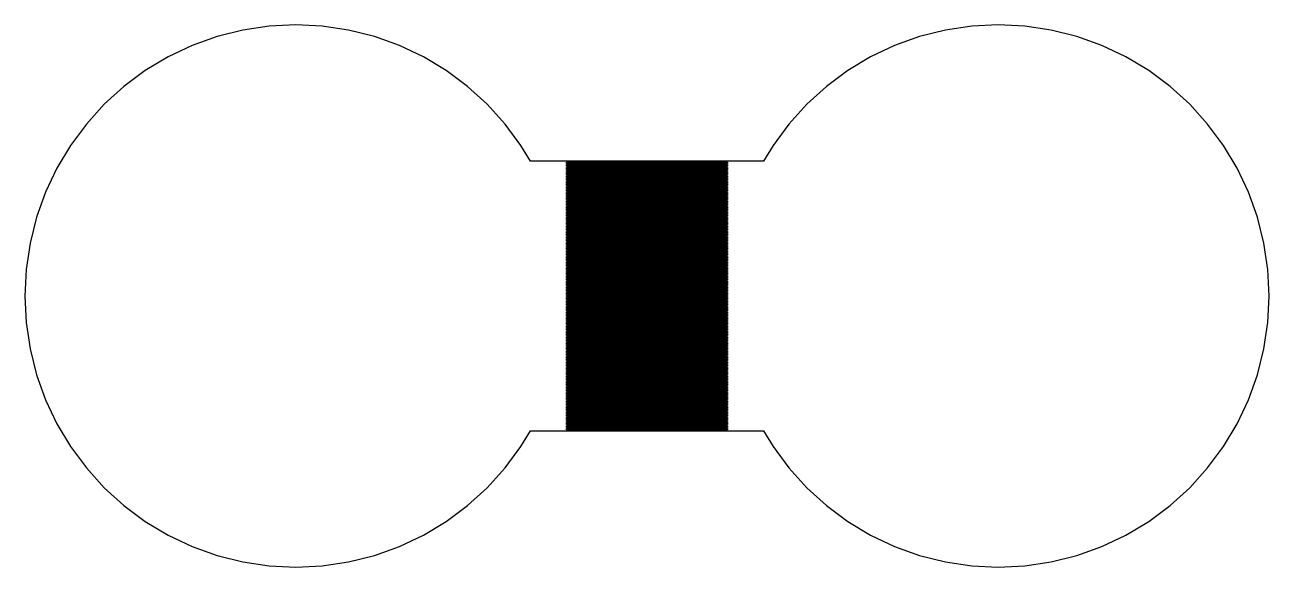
# Model space of a CAD drawing. Extents: x 0 to 105, y -4 to 66.
# Drawn here: x -0.47 to 15.47, y 5.03 to 11.97 of the extents above; entities that cross this region are included whole.
import ezdxf

# ---------------------------------------------------------------- set-up
doc = ezdxf.new("R2010")
doc.units = 0

msp = doc.modelspace()

# ---------------------------------------------------------------- linework, layer by layer
for p, q in [((3, 11.97), (2.65988, 11.9533)), ((3.34013, 11.9533), (3, 11.97)), ((12, 11.97), (11.6599, 11.9533)), ((12.3401, 11.9533), (12, 11.97)), ((1.99272, 11.8206), (1.67209, 11.7059)), ((2.32304, 11.9033), (1.99272, 11.8206)), ((2.65988, 11.9533), (2.32304, 11.9033)), ((3.67697, 11.9033), (3.34013, 11.9533)), ((4.00729, 11.8206), (3.67697, 11.9033)), ((4.32793, 11.7059), (4.00729, 11.8206)), ((10.9927, 11.8206), (10.6721, 11.7059)), ((11.323, 11.9033), (10.9927, 11.8206)), ((11.6599, 11.9533), (11.323, 11.9033)), ((12.677, 11.9033), (12.3401, 11.9533)), ((13.0073, 11.8206), (12.677, 11.9033)), ((13.3279, 11.7059), (13.0073, 11.8206)), ((1.67209, 11.7059), (1.36426, 11.5603)), ((4.63576, 11.5603), (4.32793, 11.7059)), ((10.6721, 11.7059), (10.3642, 11.5603)), ((13.6357, 11.5603), (13.3279, 11.7059)), ((1.36426, 11.5603), (1.07217, 11.3852)), ((4.92784, 11.3852), (4.63576, 11.5603)), ((10.3642, 11.5603), (10.0722, 11.3852)), ((13.9278, 11.3852), (13.6357, 11.5603)), ((1.07217, 11.3852), (0.79866, 11.1823)), ((5.20135, 11.1823), (4.92784, 11.3852)), ((10.0722, 11.3852), (9.79865, 11.1823)), ((14.2013, 11.1823), (13.9278, 11.3852)), ((0.79866, 11.1823), (0.546341, 10.9537)), ((5.45367, 10.9537), (5.20135, 11.1823)), ((9.79865, 11.1823), (9.54633, 10.9537)), ((14.4537, 10.9537), (14.2013, 11.1823)), ((0.546341, 10.9537), (0.317657, 10.7013)), ((5.68236, 10.7013), (5.45367, 10.9537)), ((9.54633, 10.9537), (9.31764, 10.7013)), ((14.6823, 10.7013), (14.4537, 10.9537)), ((0.317657, 10.7013), (0.114807, 10.4278)), ((5.88521, 10.4278), (5.68236, 10.7013)), ((9.31764, 10.7013), (9.11479, 10.4278)), ((14.8852, 10.4278), (14.6823, 10.7013)), ((0.114807, 10.4278), (-0.060257, 10.1357)), ((6.00677, 10.225), (5.88521, 10.4278)), ((9.11479, 10.4278), (8.99323, 10.225)), ((15.0603, 10.1357), (14.8852, 10.4278)), ((8.99323, 10.225), (6.00677, 10.225)), ((6.47, 10.205), (6.47, 10.215)), ((6.47, 10.215), (8.53, 10.215)), ((8.53, 10.205), (6.47, 10.205)), ((8.53, 10.215), (8.53, 10.205)), ((-0.060257, 10.1357), (-0.205856, 9.82791)), ((6.47, 10.185), (6.47, 10.195)), ((6.47, 10.195), (8.53, 10.195)), ((8.53, 10.185), (6.47, 10.185)), ((6.47, 10.165), (6.47, 10.175)), ((6.47, 10.175), (8.53, 10.175)), ((8.53, 10.165), (6.47, 10.165)), ((6.47, 10.145), (6.47, 10.155)), ((6.47, 10.155), (8.53, 10.155)), ((8.53, 10.145), (6.47, 10.145)), ((6.47, 10.125), (6.47, 10.135)), ((6.47, 10.135), (8.53, 10.135)), ((8.53, 10.125), (6.47, 10.125)), ((6.47, 10.105), (6.47, 10.115)), ((6.47, 10.115), (8.53, 10.115)), ((8.53, 10.105), (6.47, 10.105)), ((6.47, 10.085), (6.47, 10.095)), ((6.47, 10.095), (8.53, 10.095)), ((8.53, 10.085), (6.47, 10.085)), ((6.47, 10.065), (6.47, 10.075)), ((6.47, 10.075), (8.53, 10.075)), ((8.53, 10.065), (6.47, 10.065)), ((6.47, 10.045), (6.47, 10.055)), ((6.47, 10.055), (8.53, 10.055)), ((8.53, 10.045), (6.47, 10.045)), ((8.53, 10.195), (8.53, 10.185)), ((8.53, 10.175), (8.53, 10.165)), ((8.53, 10.155), (8.53, 10.145)), ((8.53, 10.135), (8.53, 10.125)), ((8.53, 10.115), (8.53, 10.105)), ((8.53, 10.095), (8.53, 10.085)), ((8.53, 10.075), (8.53, 10.065)), ((8.53, 10.055), (8.53, 10.045)), ((15.2059, 9.82791), (15.0603, 10.1357)), ((6.47, 10.025), (6.47, 10.035)), ((6.47, 10.035), (8.53, 10.035)), ((8.53, 10.025), (6.47, 10.025)), ((6.47, 10.005), (6.47, 10.015)), ((6.47, 10.015), (8.53, 10.015)), ((8.53, 10.005), (6.47, 10.005)), ((6.47, 9.98499), (6.47, 9.995)), ((6.47, 9.995), (8.53, 9.995)), ((8.53, 9.98499), (6.47, 9.98499)), ((6.47, 9.965), (6.47, 9.97499)), ((6.47, 9.97499), (8.53, 9.97499)), ((8.53, 9.965), (6.47, 9.965)), ((6.47, 9.94499), (6.47, 9.95499)), ((6.47, 9.95499), (8.53, 9.95499)), ((8.53, 9.94499), (6.47, 9.94499)), ((6.47, 9.92499), (6.47, 9.935)), ((6.47, 9.935), (8.53, 9.935)), ((8.53, 9.92499), (6.47, 9.92499)), ((6.47, 9.905), (6.47, 9.91499)), ((6.47, 9.91499), (8.53, 9.91499)), ((8.53, 9.905), (6.47, 9.905)), ((6.47, 9.88499), (6.47, 9.89499)), ((6.47, 9.89499), (8.53, 9.89499)), ((8.53, 9.88499), (6.47, 9.88499)), ((8.53, 10.035), (8.53, 10.025)), ((8.53, 10.015), (8.53, 10.005)), ((8.53, 9.995), (8.53, 9.98499)), ((8.53, 9.97499), (8.53, 9.965)), ((8.53, 9.95499), (8.53, 9.94499)), ((8.53, 9.935), (8.53, 9.92499)), ((8.53, 9.91499), (8.53, 9.905)), ((8.53, 9.89499), (8.53, 9.88499)), ((-0.205856, 9.82791), (-0.320572, 9.50728)), ((6.47, 9.86499), (6.47, 9.875)), ((6.47, 9.875), (8.53, 9.875)), ((8.53, 9.86499), (6.47, 9.86499)), ((6.47, 9.84499), (6.47, 9.855)), ((6.47, 9.855), (8.53, 9.855)), ((8.53, 9.84499), (6.47, 9.84499)), ((6.47, 9.825), (6.47, 9.83499)), ((6.47, 9.83499), (8.53, 9.83499)), ((8.53, 9.825), (6.47, 9.825)), ((6.47, 9.80499), (6.47, 9.81499)), ((6.47, 9.81499), (8.53, 9.81499)), ((8.53, 9.80499), (6.47, 9.80499)), ((6.47, 9.78499), (6.47, 9.795)), ((6.47, 9.795), (8.53, 9.795)), ((8.53, 9.78499), (6.47, 9.78499)), ((6.47, 9.765), (6.47, 9.77499)), ((6.47, 9.77499), (8.53, 9.77499)), ((8.53, 9.765), (6.47, 9.765)), ((6.47, 9.745), (6.47, 9.75499)), ((6.47, 9.75499), (8.53, 9.75499)), ((8.53, 9.745), (6.47, 9.745)), ((6.47, 9.72499), (6.47, 9.73499)), ((6.47, 9.73499), (8.53, 9.73499)), ((8.53, 9.72499), (6.47, 9.72499)), ((8.53, 9.875), (8.53, 9.86499)), ((8.53, 9.855), (8.53, 9.84499)), ((8.53, 9.83499), (8.53, 9.825)), ((8.53, 9.81499), (8.53, 9.80499)), ((8.53, 9.795), (8.53, 9.78499)), ((8.53, 9.77499), (8.53, 9.765)), ((8.53, 9.75499), (8.53, 9.745)), ((8.53, 9.73499), (8.53, 9.72499)), ((15.3206, 9.50728), (15.2059, 9.82791)), ((6.47, 9.70499), (6.47, 9.715)), ((6.47, 9.715), (8.53, 9.715)), ((8.53, 9.70499), (6.47, 9.70499)), ((6.47, 9.685), (6.47, 9.69499)), ((6.47, 9.69499), (8.53, 9.69499)), ((8.53, 9.685), (6.47, 9.685)), ((6.47, 9.66499), (6.47, 9.67499)), ((6.47, 9.67499), (8.53, 9.67499)), ((8.53, 9.66499), (6.47, 9.66499)), ((6.47, 9.64499), (6.47, 9.655)), ((6.47, 9.655), (8.53, 9.655)), ((8.53, 9.64499), (6.47, 9.64499)), ((6.47, 9.625), (6.47, 9.63499)), ((6.47, 9.63499), (8.53, 9.63499)), ((8.53, 9.625), (6.47, 9.625)), ((6.47, 9.605), (6.47, 9.61499)), ((6.47, 9.61499), (8.53, 9.61499)), ((8.53, 9.605), (6.47, 9.605)), ((6.47, 9.58499), (6.47, 9.59499)), ((6.47, 9.59499), (8.53, 9.59499)), ((8.53, 9.58499), (6.47, 9.58499)), ((6.47, 9.56499), (6.47, 9.575)), ((6.47, 9.575), (8.53, 9.575)), ((8.53, 9.56499), (6.47, 9.56499)), ((8.53, 9.715), (8.53, 9.70499)), ((8.53, 9.69499), (8.53, 9.685)), ((8.53, 9.67499), (8.53, 9.66499)), ((8.53, 9.655), (8.53, 9.64499)), ((8.53, 9.63499), (8.53, 9.625)), ((8.53, 9.61499), (8.53, 9.605)), ((8.53, 9.59499), (8.53, 9.58499)), ((8.53, 9.575), (8.53, 9.56499)), ((-0.320572, 9.50728), (-0.40332, 9.17696)), ((6.47, 9.545), (6.47, 9.55499)), ((6.47, 9.55499), (8.53, 9.55499)), ((8.53, 9.545), (6.47, 9.545)), ((6.47, 9.52499), (6.47, 9.53499)), ((6.47, 9.53499), (8.53, 9.53499)), ((8.53, 9.52499), (6.47, 9.52499)), ((6.47, 9.50499), (6.47, 9.515)), ((6.47, 9.515), (8.53, 9.515)), ((8.53, 9.50499), (6.47, 9.50499)), ((6.47, 9.48499), (6.47, 9.495)), ((6.47, 9.495), (8.53, 9.495)), ((8.53, 9.48499), (6.47, 9.48499)), ((6.47, 9.465), (6.47, 9.47499)), ((6.47, 9.47499), (8.53, 9.47499)), ((8.53, 9.465), (6.47, 9.465)), ((6.47, 9.44499), (6.47, 9.45499)), ((6.47, 9.45499), (8.53, 9.45499)), ((8.53, 9.44499), (6.47, 9.44499)), ((6.47, 9.42499), (6.47, 9.435)), ((6.47, 9.435), (8.53, 9.435)), ((8.53, 9.42499), (6.47, 9.42499)), ((6.47, 9.405), (6.47, 9.41499)), ((6.47, 9.41499), (8.53, 9.41499)), ((8.53, 9.405), (6.47, 9.405)), ((8.53, 9.55499), (8.53, 9.545)), ((8.53, 9.53499), (8.53, 9.52499)), ((8.53, 9.515), (8.53, 9.50499)), ((8.53, 9.495), (8.53, 9.48499)), ((8.53, 9.47499), (8.53, 9.465)), ((8.53, 9.45499), (8.53, 9.44499)), ((8.53, 9.435), (8.53, 9.42499)), ((8.53, 9.41499), (8.53, 9.405)), ((15.4033, 9.17696), (15.3206, 9.50728)), ((6.47, 9.38499), (6.47, 9.39499)), ((6.47, 9.39499), (8.53, 9.39499)), ((8.53, 9.38499), (6.47, 9.38499)), ((6.47, 9.36499), (6.47, 9.375)), ((6.47, 9.375), (8.53, 9.375)), ((8.53, 9.36499), (6.47, 9.36499)), ((6.47, 9.34499), (6.47, 9.355)), ((6.47, 9.355), (8.53, 9.355)), ((8.53, 9.34499), (6.47, 9.34499)), ((6.47, 9.325), (6.47, 9.33499)), ((6.47, 9.33499), (8.53, 9.33499)), ((8.53, 9.325), (6.47, 9.325)), ((6.47, 9.30499), (6.47, 9.31499)), ((6.47, 9.31499), (8.53, 9.31499)), ((8.53, 9.30499), (6.47, 9.30499)), ((6.47, 9.28499), (6.47, 9.295)), ((6.47, 9.295), (8.53, 9.295)), ((8.53, 9.28499), (6.47, 9.28499)), ((6.47, 9.265), (6.47, 9.27499)), ((6.47, 9.27499), (8.53, 9.27499)), ((8.53, 9.265), (6.47, 9.265)), ((6.47, 9.245), (6.47, 9.25499)), ((6.47, 9.25499), (8.53, 9.25499)), ((8.53, 9.39499), (8.53, 9.38499)), ((8.53, 9.375), (8.53, 9.36499)), ((8.53, 9.355), (8.53, 9.34499)), ((8.53, 9.33499), (8.53, 9.325)), ((8.53, 9.31499), (8.53, 9.30499)), ((8.53, 9.295), (8.53, 9.28499)), ((8.53, 9.27499), (8.53, 9.265)), ((8.53, 9.25499), (8.53, 9.245)), ((-0.40332, 9.17696), (-0.453278, 8.84012)), ((8.53, 9.245), (6.47, 9.245)), ((6.47, 9.22499), (6.47, 9.23499)), ((6.47, 9.23499), (8.53, 9.23499)), ((8.53, 9.22499), (6.47, 9.22499)), ((6.47, 9.20499), (6.47, 9.215)), ((6.47, 9.215), (8.53, 9.215)), ((8.53, 9.20499), (6.47, 9.20499)), ((6.47, 9.185), (6.47, 9.19499)), ((6.47, 9.19499), (8.53, 9.19499)), ((8.53, 9.185), (6.47, 9.185)), ((6.47, 9.16499), (6.47, 9.17499)), ((6.47, 9.17499), (8.53, 9.17499)), ((8.53, 9.16499), (6.47, 9.16499)), ((6.47, 9.14499), (6.47, 9.155)), ((6.47, 9.155), (8.53, 9.155)), ((8.53, 9.14499), (6.47, 9.14499)), ((6.47, 9.125), (6.47, 9.13499)), ((6.47, 9.13499), (8.53, 9.13499)), ((8.53, 9.125), (6.47, 9.125)), ((6.47, 9.105), (6.47, 9.11499)), ((6.47, 9.11499), (8.53, 9.11499)), ((8.53, 9.105), (6.47, 9.105)), ((6.47, 9.08499), (6.47, 9.09499)), ((6.47, 9.09499), (8.53, 9.09499)), ((8.53, 9.23499), (8.53, 9.22499)), ((8.53, 9.215), (8.53, 9.20499)), ((8.53, 9.19499), (8.53, 9.185)), ((8.53, 9.17499), (8.53, 9.16499)), ((8.53, 9.155), (8.53, 9.14499)), ((8.53, 9.13499), (8.53, 9.125)), ((8.53, 9.11499), (8.53, 9.105)), ((8.53, 9.09499), (8.53, 9.08499)), ((15.4533, 8.84012), (15.4033, 9.17696)), ((8.53, 9.08499), (6.47, 9.08499)), ((6.47, 9.06499), (6.47, 9.075)), ((6.47, 9.075), (8.53, 9.075)), ((8.53, 9.06499), (6.47, 9.06499)), ((6.47, 9.045), (6.47, 9.05499)), ((6.47, 9.05499), (8.53, 9.05499)), ((8.53, 9.045), (6.47, 9.045)), ((6.47, 9.02499), (6.47, 9.03499)), ((6.47, 9.03499), (8.53, 9.03499)), ((8.53, 9.02499), (6.47, 9.02499)), ((6.47, 9.00499), (6.47, 9.015)), ((6.47, 9.015), (8.53, 9.015)), ((8.53, 9.00499), (6.47, 9.00499)), ((6.47, 8.98499), (6.47, 8.995)), ((6.47, 8.995), (8.53, 8.995)), ((8.53, 8.98499), (6.47, 8.98499)), ((6.47, 8.965), (6.47, 8.97499)), ((6.47, 8.97499), (8.53, 8.97499)), ((8.53, 8.965), (6.47, 8.965)), ((6.47, 8.94499), (6.47, 8.95499)), ((6.47, 8.95499), (8.53, 8.95499)), ((8.53, 8.94499), (6.47, 8.94499)), ((6.47, 8.92499), (6.47, 8.935)), ((6.47, 8.935), (8.53, 8.935)), ((8.53, 9.075), (8.53, 9.06499)), ((8.53, 9.05499), (8.53, 9.045)), ((8.53, 9.03499), (8.53, 9.02499)), ((8.53, 9.015), (8.53, 9.00499)), ((8.53, 8.995), (8.53, 8.98499)), ((8.53, 8.97499), (8.53, 8.965)), ((8.53, 8.95499), (8.53, 8.94499)), ((8.53, 8.935), (8.53, 8.92499)), ((-0.453278, 8.84012), (-0.469986, 8.5)), ((8.53, 8.92499), (6.47, 8.92499)), ((6.47, 8.905), (6.47, 8.91499)), ((6.47, 8.91499), (8.53, 8.91499)), ((8.53, 8.905), (6.47, 8.905)), ((6.47, 8.88499), (6.47, 8.89499)), ((6.47, 8.89499), (8.53, 8.89499)), ((8.53, 8.88499), (6.47, 8.88499)), ((6.47, 8.86499), (6.47, 8.875)), ((6.47, 8.875), (8.53, 8.875)), ((8.53, 8.86499), (6.47, 8.86499)), ((6.47, 8.84499), (6.47, 8.855)), ((6.47, 8.855), (8.53, 8.855)), ((8.53, 8.84499), (6.47, 8.84499)), ((6.47, 8.825), (6.47, 8.83499)), ((6.47, 8.83499), (8.53, 8.83499)), ((8.53, 8.825), (6.47, 8.825)), ((6.47, 8.80499), (6.47, 8.81499)), ((6.47, 8.81499), (8.53, 8.81499)), ((8.53, 8.80499), (6.47, 8.80499)), ((6.47, 8.78499), (6.47, 8.795)), ((6.47, 8.795), (8.53, 8.795)), ((8.53, 8.78499), (6.47, 8.78499)), ((6.47, 8.765), (6.47, 8.77499)), ((6.47, 8.77499), (8.53, 8.77499)), ((8.53, 8.91499), (8.53, 8.905)), ((8.53, 8.89499), (8.53, 8.88499)), ((8.53, 8.875), (8.53, 8.86499)), ((8.53, 8.855), (8.53, 8.84499)), ((8.53, 8.83499), (8.53, 8.825)), ((8.53, 8.81499), (8.53, 8.80499)), ((8.53, 8.795), (8.53, 8.78499)), ((8.53, 8.77499), (8.53, 8.765)), ((15.47, 8.5), (15.4533, 8.84012)), ((8.53, 8.765), (6.47, 8.765)), ((6.47, 8.745), (6.47, 8.75499)), ((6.47, 8.75499), (8.53, 8.75499)), ((8.53, 8.745), (6.47, 8.745)), ((6.47, 8.72499), (6.47, 8.73499)), ((6.47, 8.73499), (8.53, 8.73499)), ((8.53, 8.72499), (6.47, 8.72499)), ((6.47, 8.70499), (6.47, 8.715)), ((6.47, 8.715), (8.53, 8.715)), ((8.53, 8.70499), (6.47, 8.70499)), ((6.47, 8.685), (6.47, 8.69499)), ((6.47, 8.69499), (8.53, 8.69499)), ((8.53, 8.685), (6.47, 8.685)), ((6.47, 8.66499), (6.47, 8.67499)), ((6.47, 8.67499), (8.53, 8.67499)), ((8.53, 8.66499), (6.47, 8.66499)), ((6.47, 8.64499), (6.47, 8.655)), ((6.47, 8.655), (8.53, 8.655)), ((8.53, 8.64499), (6.47, 8.64499)), ((6.47, 8.625), (6.47, 8.63499)), ((6.47, 8.63499), (8.53, 8.63499)), ((8.53, 8.625), (6.47, 8.625)), ((6.47, 8.605), (6.47, 8.61499)), ((6.47, 8.61499), (8.53, 8.61499)), ((8.53, 8.75499), (8.53, 8.745)), ((8.53, 8.73499), (8.53, 8.72499)), ((8.53, 8.715), (8.53, 8.70499)), ((8.53, 8.69499), (8.53, 8.685)), ((8.53, 8.67499), (8.53, 8.66499)), ((8.53, 8.655), (8.53, 8.64499)), ((8.53, 8.63499), (8.53, 8.625)), ((8.53, 8.61499), (8.53, 8.605)), ((-0.469986, 8.5), (-0.453278, 8.15988)), ((8.53, 8.605), (6.47, 8.605)), ((6.47, 8.58499), (6.47, 8.59499)), ((6.47, 8.59499), (8.53, 8.59499)), ((8.53, 8.58499), (6.47, 8.58499)), ((6.47, 8.56499), (6.47, 8.575)), ((6.47, 8.575), (8.53, 8.575)), ((8.53, 8.56499), (6.47, 8.56499)), ((6.47, 8.545), (6.47, 8.55499)), ((6.47, 8.55499), (8.53, 8.55499)), ((8.53, 8.545), (6.47, 8.545)), ((6.47, 8.52499), (6.47, 8.53499)), ((6.47, 8.53499), (8.53, 8.53499)), ((8.53, 8.52499), (6.47, 8.52499)), ((6.47, 8.50499), (6.47, 8.515)), ((6.47, 8.515), (8.53, 8.515)), ((8.53, 8.50499), (6.47, 8.50499)), ((6.47, 8.485), (6.47, 8.49501)), ((6.47, 8.49501), (8.53, 8.49501)), ((8.53, 8.485), (6.47, 8.485)), ((6.47, 8.46501), (6.47, 8.47501)), ((6.47, 8.47501), (8.53, 8.47501)), ((8.53, 8.46501), (6.47, 8.46501)), ((6.47, 8.44501), (6.47, 8.455)), ((6.47, 8.455), (8.53, 8.455)), ((8.53, 8.59499), (8.53, 8.58499)), ((8.53, 8.575), (8.53, 8.56499)), ((8.53, 8.55499), (8.53, 8.545)), ((8.53, 8.53499), (8.53, 8.52499)), ((8.53, 8.515), (8.53, 8.50499)), ((8.53, 8.49501), (8.53, 8.485)), ((8.53, 8.47501), (8.53, 8.46501)), ((8.53, 8.455), (8.53, 8.44501)), ((15.4533, 8.15988), (15.47, 8.5)), ((8.53, 8.44501), (6.47, 8.44501)), ((6.47, 8.425), (6.47, 8.43501)), ((6.47, 8.43501), (8.53, 8.43501)), ((8.53, 8.425), (6.47, 8.425)), ((6.47, 8.40501), (6.47, 8.41501)), ((6.47, 8.41501), (8.53, 8.41501)), ((8.53, 8.40501), (6.47, 8.40501)), ((6.47, 8.38501), (6.47, 8.395)), ((6.47, 8.395), (8.53, 8.395)), ((8.53, 8.38501), (6.47, 8.38501)), ((6.47, 8.36501), (6.47, 8.375)), ((6.47, 8.375), (8.53, 8.375)), ((8.53, 8.36501), (6.47, 8.36501)), ((6.47, 8.345), (6.47, 8.35501)), ((6.47, 8.35501), (8.53, 8.35501)), ((8.53, 8.345), (6.47, 8.345)), ((6.47, 8.32501), (6.47, 8.33501)), ((6.47, 8.33501), (8.53, 8.33501)), ((8.53, 8.32501), (6.47, 8.32501)), ((6.47, 8.30501), (6.47, 8.315)), ((6.47, 8.315), (8.53, 8.315)), ((8.53, 8.30501), (6.47, 8.30501)), ((6.47, 8.285), (6.47, 8.29501)), ((6.47, 8.29501), (8.53, 8.29501)), ((8.53, 8.43501), (8.53, 8.425)), ((8.53, 8.41501), (8.53, 8.40501)), ((8.53, 8.395), (8.53, 8.38501)), ((8.53, 8.375), (8.53, 8.36501)), ((8.53, 8.35501), (8.53, 8.345)), ((8.53, 8.33501), (8.53, 8.32501)), ((8.53, 8.315), (8.53, 8.30501)), ((8.53, 8.29501), (8.53, 8.285)), ((-0.453278, 8.15988), (-0.40332, 7.82304)), ((8.53, 8.285), (6.47, 8.285)), ((6.47, 8.26501), (6.47, 8.27501)), ((6.47, 8.27501), (8.53, 8.27501)), ((8.53, 8.26501), (6.47, 8.26501)), ((6.47, 8.24501), (6.47, 8.255)), ((6.47, 8.255), (8.53, 8.255)), ((8.53, 8.24501), (6.47, 8.24501)), ((6.47, 8.22501), (6.47, 8.235)), ((6.47, 8.235), (8.53, 8.235)), ((8.53, 8.22501), (6.47, 8.22501)), ((6.47, 8.205), (6.47, 8.21501)), ((6.47, 8.21501), (8.53, 8.21501)), ((8.53, 8.205), (6.47, 8.205)), ((6.47, 8.18501), (6.47, 8.19501)), ((6.47, 8.19501), (8.53, 8.19501)), ((8.53, 8.18501), (6.47, 8.18501)), ((6.47, 8.16501), (6.47, 8.175)), ((6.47, 8.175), (8.53, 8.175)), ((8.53, 8.16501), (6.47, 8.16501)), ((6.47, 8.145), (6.47, 8.15501)), ((6.47, 8.15501), (8.53, 8.15501)), ((8.53, 8.145), (6.47, 8.145)), ((6.47, 8.125), (6.47, 8.13501)), ((6.47, 8.13501), (8.53, 8.13501)), ((8.53, 8.27501), (8.53, 8.26501)), ((8.53, 8.255), (8.53, 8.24501)), ((8.53, 8.235), (8.53, 8.22501)), ((8.53, 8.21501), (8.53, 8.205)), ((8.53, 8.19501), (8.53, 8.18501)), ((8.53, 8.175), (8.53, 8.16501)), ((8.53, 8.15501), (8.53, 8.145)), ((8.53, 8.13501), (8.53, 8.125)), ((15.4033, 7.82304), (15.4533, 8.15988)), ((8.53, 8.125), (6.47, 8.125)), ((6.47, 8.10501), (6.47, 8.11501)), ((6.47, 8.11501), (8.53, 8.11501)), ((8.53, 8.10501), (6.47, 8.10501)), ((6.47, 8.08501), (6.47, 8.095)), ((6.47, 8.095), (8.53, 8.095)), ((8.53, 8.08501), (6.47, 8.08501)), ((6.47, 8.065), (6.47, 8.07501)), ((6.47, 8.07501), (8.53, 8.07501)), ((8.53, 8.065), (6.47, 8.065)), ((6.47, 8.04501), (6.47, 8.05501)), ((6.47, 8.05501), (8.53, 8.05501)), ((8.53, 8.04501), (6.47, 8.04501)), ((6.47, 8.02501), (6.47, 8.035)), ((6.47, 8.035), (8.53, 8.035)), ((8.53, 8.02501), (6.47, 8.02501)), ((6.47, 8.005), (6.47, 8.01501)), ((6.47, 8.01501), (8.53, 8.01501)), ((8.53, 8.005), (6.47, 8.005)), ((6.47, 7.985), (6.47, 7.99501)), ((6.47, 7.99501), (8.53, 7.99501)), ((8.53, 7.985), (6.47, 7.985)), ((6.47, 7.96501), (6.47, 7.97501)), ((6.47, 7.97501), (8.53, 7.97501)), ((8.53, 8.11501), (8.53, 8.10501)), ((8.53, 8.095), (8.53, 8.08501)), ((8.53, 8.07501), (8.53, 8.065)), ((8.53, 8.05501), (8.53, 8.04501)), ((8.53, 8.035), (8.53, 8.02501)), ((8.53, 8.01501), (8.53, 8.005)), ((8.53, 7.99501), (8.53, 7.985)), ((8.53, 7.97501), (8.53, 7.96501)), ((-0.40332, 7.82304), (-0.320572, 7.49272)), ((8.53, 7.96501), (6.47, 7.96501)), ((6.47, 7.94501), (6.47, 7.955)), ((6.47, 7.955), (8.53, 7.955)), ((8.53, 7.94501), (6.47, 7.94501)), ((6.47, 7.925), (6.47, 7.93501)), ((6.47, 7.93501), (8.53, 7.93501)), ((8.53, 7.925), (6.47, 7.925)), ((6.47, 7.90501), (6.47, 7.91501)), ((6.47, 7.91501), (8.53, 7.91501)), ((8.53, 7.90501), (6.47, 7.90501)), ((6.47, 7.88501), (6.47, 7.895)), ((6.47, 7.895), (8.53, 7.895)), ((8.53, 7.88501), (6.47, 7.88501)), ((6.47, 7.86501), (6.47, 7.875)), ((6.47, 7.875), (8.53, 7.875)), ((8.53, 7.86501), (6.47, 7.86501)), ((6.47, 7.845), (6.47, 7.85501)), ((6.47, 7.85501), (8.53, 7.85501)), ((8.53, 7.845), (6.47, 7.845)), ((6.47, 7.82501), (6.47, 7.83501)), ((6.47, 7.83501), (8.53, 7.83501)), ((8.53, 7.82501), (6.47, 7.82501)), ((6.47, 7.80501), (6.47, 7.815)), ((6.47, 7.815), (8.53, 7.815)), ((8.53, 7.955), (8.53, 7.94501)), ((8.53, 7.93501), (8.53, 7.925)), ((8.53, 7.91501), (8.53, 7.90501)), ((8.53, 7.895), (8.53, 7.88501)), ((8.53, 7.875), (8.53, 7.86501)), ((8.53, 7.85501), (8.53, 7.845)), ((8.53, 7.83501), (8.53, 7.82501)), ((8.53, 7.815), (8.53, 7.80501)), ((15.3206, 7.49272), (15.4033, 7.82304)), ((8.53, 7.80501), (6.47, 7.80501)), ((6.47, 7.785), (6.47, 7.79501)), ((6.47, 7.79501), (8.53, 7.79501)), ((8.53, 7.785), (6.47, 7.785)), ((6.47, 7.76501), (6.47, 7.77501)), ((6.47, 7.77501), (8.53, 7.77501)), ((8.53, 7.76501), (6.47, 7.76501)), ((6.47, 7.74501), (6.47, 7.755)), ((6.47, 7.755), (8.53, 7.755)), ((8.53, 7.74501), (6.47, 7.74501)), ((6.47, 7.72501), (6.47, 7.735)), ((6.47, 7.735), (8.53, 7.735)), ((8.53, 7.72501), (6.47, 7.72501)), ((6.47, 7.705), (6.47, 7.71501)), ((6.47, 7.71501), (8.53, 7.71501)), ((8.53, 7.705), (6.47, 7.705)), ((6.47, 7.68501), (6.47, 7.69501)), ((6.47, 7.69501), (8.53, 7.69501)), ((8.53, 7.68501), (6.47, 7.68501)), ((6.47, 7.66501), (6.47, 7.675)), ((6.47, 7.675), (8.53, 7.675)), ((8.53, 7.66501), (6.47, 7.66501)), ((6.47, 7.645), (6.47, 7.65501)), ((6.47, 7.65501), (8.53, 7.65501)), ((8.53, 7.79501), (8.53, 7.785)), ((8.53, 7.77501), (8.53, 7.76501)), ((8.53, 7.755), (8.53, 7.74501)), ((8.53, 7.735), (8.53, 7.72501)), ((8.53, 7.71501), (8.53, 7.705)), ((8.53, 7.69501), (8.53, 7.68501)), ((8.53, 7.675), (8.53, 7.66501)), ((8.53, 7.65501), (8.53, 7.645)), ((-0.320572, 7.49272), (-0.205856, 7.17209)), ((8.53, 7.645), (6.47, 7.645)), ((6.47, 7.625), (6.47, 7.63501)), ((6.47, 7.63501), (8.53, 7.63501)), ((8.53, 7.625), (6.47, 7.625)), ((6.47, 7.60501), (6.47, 7.61501)), ((6.47, 7.61501), (8.53, 7.61501)), ((8.53, 7.60501), (6.47, 7.60501)), ((6.47, 7.58501), (6.47, 7.595)), ((6.47, 7.595), (8.53, 7.595)), ((8.53, 7.58501), (6.47, 7.58501)), ((6.47, 7.565), (6.47, 7.57501)), ((6.47, 7.57501), (8.53, 7.57501)), ((8.53, 7.565), (6.47, 7.565)), ((6.47, 7.54501), (6.47, 7.55501)), ((6.47, 7.55501), (8.53, 7.55501)), ((8.53, 7.54501), (6.47, 7.54501)), ((6.47, 7.52501), (6.47, 7.535)), ((6.47, 7.535), (8.53, 7.535)), ((8.53, 7.52501), (6.47, 7.52501)), ((6.47, 7.505), (6.47, 7.51501)), ((6.47, 7.51501), (8.53, 7.51501)), ((8.53, 7.505), (6.47, 7.505)), ((6.47, 7.485), (6.47, 7.49501)), ((6.47, 7.49501), (8.53, 7.49501)), ((8.53, 7.63501), (8.53, 7.625)), ((8.53, 7.61501), (8.53, 7.60501)), ((8.53, 7.595), (8.53, 7.58501)), ((8.53, 7.57501), (8.53, 7.565)), ((8.53, 7.55501), (8.53, 7.54501)), ((8.53, 7.535), (8.53, 7.52501)), ((8.53, 7.51501), (8.53, 7.505)), ((8.53, 7.49501), (8.53, 7.485)), ((15.2059, 7.17209), (15.3206, 7.49272)), ((8.53, 7.485), (6.47, 7.485)), ((6.47, 7.46501), (6.47, 7.47501)), ((6.47, 7.47501), (8.53, 7.47501)), ((8.53, 7.46501), (6.47, 7.46501)), ((6.47, 7.44501), (6.47, 7.455)), ((6.47, 7.455), (8.53, 7.455)), ((8.53, 7.44501), (6.47, 7.44501)), ((6.47, 7.425), (6.47, 7.43501)), ((6.47, 7.43501), (8.53, 7.43501)), ((8.53, 7.425), (6.47, 7.425)), ((6.47, 7.40501), (6.47, 7.41501)), ((6.47, 7.41501), (8.53, 7.41501)), ((8.53, 7.40501), (6.47, 7.40501)), ((6.47, 7.38501), (6.47, 7.395)), ((6.47, 7.395), (8.53, 7.395)), ((8.53, 7.38501), (6.47, 7.38501)), ((6.47, 7.36501), (6.47, 7.375)), ((6.47, 7.375), (8.53, 7.375)), ((8.53, 7.36501), (6.47, 7.36501)), ((6.47, 7.345), (6.47, 7.35501)), ((6.47, 7.35501), (8.53, 7.35501)), ((8.53, 7.345), (6.47, 7.345)), ((6.47, 7.32501), (6.47, 7.33501)), ((6.47, 7.33501), (8.53, 7.33501)), ((8.53, 7.47501), (8.53, 7.46501)), ((8.53, 7.455), (8.53, 7.44501)), ((8.53, 7.43501), (8.53, 7.425)), ((8.53, 7.41501), (8.53, 7.40501)), ((8.53, 7.395), (8.53, 7.38501)), ((8.53, 7.375), (8.53, 7.36501)), ((8.53, 7.35501), (8.53, 7.345)), ((8.53, 7.33501), (8.53, 7.32501)), ((8.53, 7.32501), (6.47, 7.32501)), ((6.47, 7.30501), (6.47, 7.315)), ((6.47, 7.315), (8.53, 7.315)), ((8.53, 7.30501), (6.47, 7.30501)), ((6.47, 7.285), (6.47, 7.29501)), ((6.47, 7.29501), (8.53, 7.29501)), ((8.53, 7.285), (6.47, 7.285)), ((6.47, 7.26501), (6.47, 7.27501)), ((6.47, 7.27501), (8.53, 7.27501)), ((8.53, 7.26501), (6.47, 7.26501)), ((6.47, 7.24501), (6.47, 7.255)), ((6.47, 7.255), (8.53, 7.255)), ((8.53, 7.24501), (6.47, 7.24501)), ((6.47, 7.22501), (6.47, 7.235)), ((6.47, 7.235), (8.53, 7.235)), ((8.53, 7.22501), (6.47, 7.22501)), ((6.47, 7.205), (6.47, 7.21501)), ((6.47, 7.21501), (8.53, 7.21501)), ((8.53, 7.205), (6.47, 7.205)), ((6.47, 7.18501), (6.47, 7.19501)), ((6.47, 7.19501), (8.53, 7.19501)), ((8.53, 7.18501), (6.47, 7.18501)), ((6.47, 7.16501), (6.47, 7.175)), ((6.47, 7.175), (8.53, 7.175)), ((8.53, 7.315), (8.53, 7.30501)), ((8.53, 7.29501), (8.53, 7.285)), ((8.53, 7.27501), (8.53, 7.26501)), ((8.53, 7.255), (8.53, 7.24501)), ((8.53, 7.235), (8.53, 7.22501)), ((8.53, 7.21501), (8.53, 7.205)), ((8.53, 7.19501), (8.53, 7.18501)), ((8.53, 7.175), (8.53, 7.16501)), ((-0.205856, 7.17209), (-0.060257, 6.86426)), ((8.53, 7.16501), (6.47, 7.16501)), ((6.47, 7.145), (6.47, 7.15501)), ((6.47, 7.15501), (8.53, 7.15501)), ((8.53, 7.145), (6.47, 7.145)), ((6.47, 7.125), (6.47, 7.13501)), ((6.47, 7.13501), (8.53, 7.13501)), ((8.53, 7.125), (6.47, 7.125)), ((6.47, 7.10501), (6.47, 7.11501)), ((6.47, 7.11501), (8.53, 7.11501)), ((8.53, 7.10501), (6.47, 7.10501)), ((6.47, 7.08501), (6.47, 7.095)), ((6.47, 7.095), (8.53, 7.095)), ((8.53, 7.08501), (6.47, 7.08501)), ((6.47, 7.065), (6.47, 7.07501)), ((6.47, 7.07501), (8.53, 7.07501)), ((8.53, 7.065), (6.47, 7.065)), ((6.47, 7.04501), (6.47, 7.05501)), ((6.47, 7.05501), (8.53, 7.05501)), ((8.53, 7.04501), (6.47, 7.04501)), ((6.47, 7.02501), (6.47, 7.035)), ((6.47, 7.035), (8.53, 7.035)), ((8.53, 7.02501), (6.47, 7.02501)), ((6.47, 7.005), (6.47, 7.01501)), ((6.47, 7.01501), (8.53, 7.01501)), ((8.53, 7.15501), (8.53, 7.145)), ((8.53, 7.13501), (8.53, 7.125)), ((8.53, 7.11501), (8.53, 7.10501)), ((8.53, 7.095), (8.53, 7.08501)), ((8.53, 7.07501), (8.53, 7.065)), ((8.53, 7.05501), (8.53, 7.04501)), ((8.53, 7.035), (8.53, 7.02501)), ((8.53, 7.01501), (8.53, 7.005)), ((15.0603, 6.86426), (15.2059, 7.17209)), ((-0.060257, 6.86426), (0.114807, 6.57217)), ((8.53, 7.005), (6.47, 7.005)), ((6.47, 6.985), (6.47, 6.99501)), ((6.47, 6.99501), (8.53, 6.99501)), ((8.53, 6.985), (6.47, 6.985)), ((6.47, 6.96501), (6.47, 6.97501)), ((6.47, 6.97501), (8.53, 6.97501)), ((8.53, 6.96501), (6.47, 6.96501)), ((6.47, 6.94501), (6.47, 6.955)), ((6.47, 6.955), (8.53, 6.955)), ((8.53, 6.94501), (6.47, 6.94501)), ((6.47, 6.925), (6.47, 6.93501)), ((6.47, 6.93501), (8.53, 6.93501)), ((8.53, 6.925), (6.47, 6.925)), ((6.47, 6.90501), (6.47, 6.91501)), ((6.47, 6.91501), (8.53, 6.91501)), ((8.53, 6.90501), (6.47, 6.90501)), ((6.47, 6.88501), (6.47, 6.895)), ((6.47, 6.895), (8.53, 6.895)), ((8.53, 6.88501), (6.47, 6.88501)), ((6.47, 6.86501), (6.47, 6.875)), ((6.47, 6.875), (8.53, 6.875)), ((8.53, 6.86501), (6.47, 6.86501)), ((6.47, 6.845), (6.47, 6.85501)), ((6.47, 6.85501), (8.53, 6.85501)), ((8.53, 6.99501), (8.53, 6.985)), ((8.53, 6.97501), (8.53, 6.96501)), ((8.53, 6.955), (8.53, 6.94501)), ((8.53, 6.93501), (8.53, 6.925)), ((8.53, 6.91501), (8.53, 6.90501)), ((8.53, 6.895), (8.53, 6.88501)), ((8.53, 6.875), (8.53, 6.86501)), ((8.53, 6.85501), (8.53, 6.845)), ((14.8852, 6.57217), (15.0603, 6.86426)), ((5.88521, 6.57217), (6.00677, 6.77501)), ((6.00677, 6.77501), (8.99323, 6.77501)), ((8.53, 6.845), (6.47, 6.845)), ((6.47, 6.82501), (6.47, 6.83501)), ((6.47, 6.83501), (8.53, 6.83501)), ((8.53, 6.82501), (6.47, 6.82501)), ((6.47, 6.80501), (6.47, 6.815)), ((6.47, 6.815), (8.53, 6.815)), ((8.53, 6.80501), (6.47, 6.80501)), ((6.47, 6.785), (6.47, 6.79501)), ((6.47, 6.79501), (8.53, 6.79501)), ((8.53, 6.785), (6.47, 6.785)), ((8.53, 6.83501), (8.53, 6.82501)), ((8.53, 6.815), (8.53, 6.80501)), ((8.53, 6.79501), (8.53, 6.785)), ((8.99323, 6.77501), (9.11479, 6.57217)), ((0.114807, 6.57217), (0.317657, 6.29866)), ((5.68236, 6.29866), (5.88521, 6.57217)), ((9.11479, 6.57217), (9.31764, 6.29866)), ((14.6823, 6.29866), (14.8852, 6.57217)), ((0.317657, 6.29866), (0.546341, 6.04634)), ((5.45367, 6.04634), (5.68236, 6.29866)), ((9.31764, 6.29866), (9.54633, 6.04634)), ((14.4537, 6.04634), (14.6823, 6.29866)), ((0.546341, 6.04634), (0.79866, 5.81766)), ((5.20135, 5.81766), (5.45367, 6.04634)), ((9.54633, 6.04634), (9.79865, 5.81766)), ((14.2013, 5.81766), (14.4537, 6.04634)), ((0.79866, 5.81766), (1.07217, 5.61481)), ((4.92784, 5.61481), (5.20135, 5.81766)), ((9.79865, 5.81766), (10.0722, 5.61481)), ((13.9278, 5.61481), (14.2013, 5.81766)), ((1.07217, 5.61481), (1.36426, 5.43974)), ((4.63576, 5.43974), (4.92784, 5.61481)), ((10.0722, 5.61481), (10.3642, 5.43974)), ((13.6357, 5.43974), (13.9278, 5.61481)), ((1.36426, 5.43974), (1.67209, 5.29414)), ((4.32793, 5.29414), (4.63576, 5.43974)), ((10.3642, 5.43974), (10.6721, 5.29414)), ((13.3279, 5.29414), (13.6357, 5.43974)), ((1.67209, 5.29414), (1.99272, 5.17943)), ((4.00729, 5.17943), (4.32793, 5.29414)), ((10.6721, 5.29414), (10.9927, 5.17943)), ((13.0073, 5.17943), (13.3279, 5.29414)), ((1.99272, 5.17943), (2.32304, 5.09668)), ((3.67697, 5.09668), (4.00729, 5.17943)), ((10.9927, 5.17943), (11.323, 5.09668)), ((12.677, 5.09668), (13.0073, 5.17943)), ((2.32304, 5.09668), (2.65988, 5.04672)), ((2.65988, 5.04672), (3, 5.03001)), ((3, 5.03001), (3.34013, 5.04672)), ((3.34013, 5.04672), (3.67697, 5.09668)), ((11.323, 5.09668), (11.6599, 5.04672)), ((11.6599, 5.04672), (12, 5.03001)), ((12, 5.03001), (12.3401, 5.04672)), ((12.3401, 5.04672), (12.677, 5.09668))]:
    msp.add_line(p, q)

doc.saveas('drawing.dxf')
